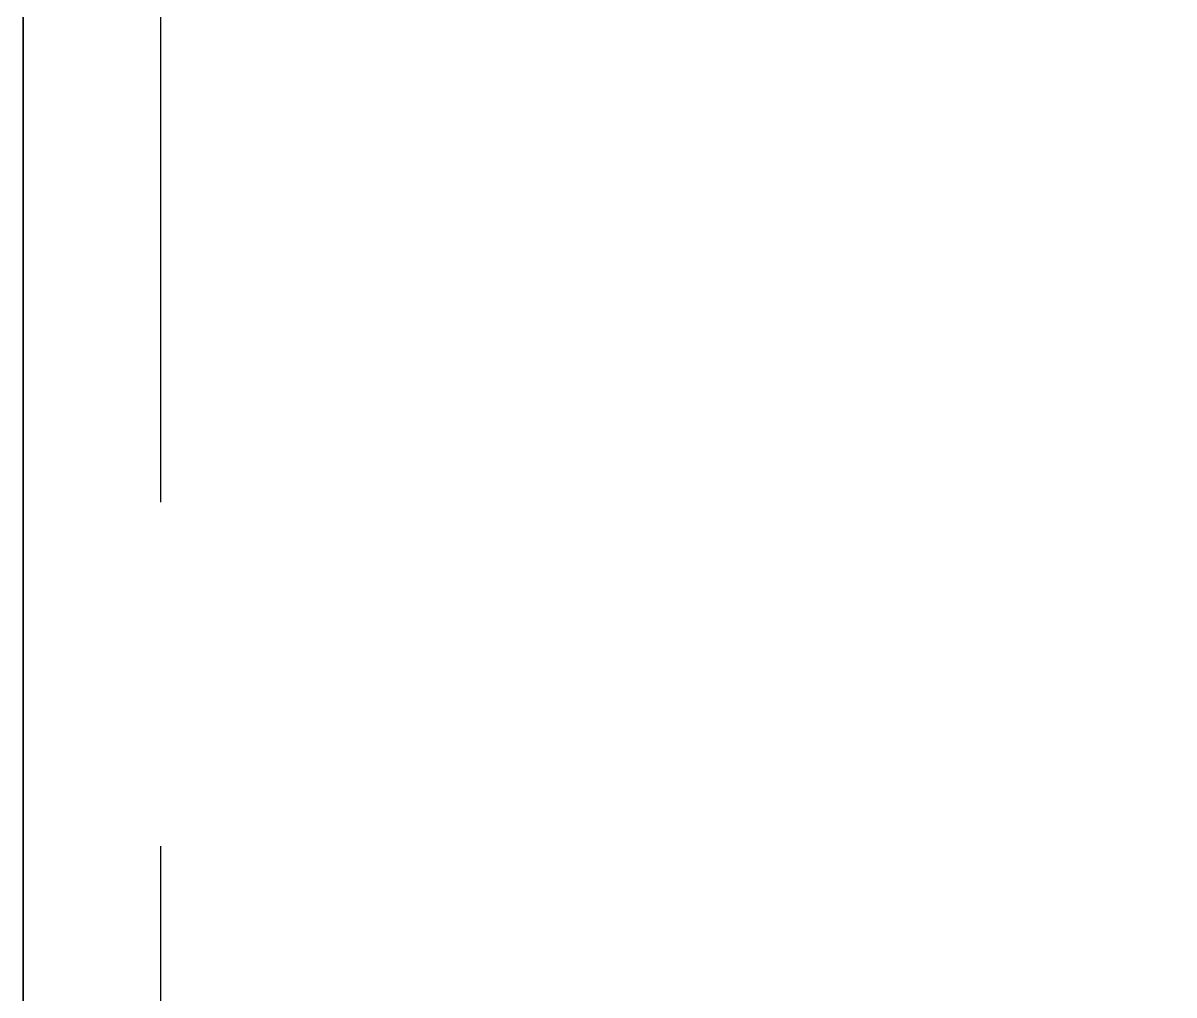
# Model space of a CAD drawing. Header units: metres. Extents: x 0 to 298, y 0 to 162.
# Drawn here: x 202.562 to 203.399, y 99.374 to 100.08 of the extents above; entities that cross this region are included whole.
import ezdxf

# ---------------------------------------------------------------- set-up
doc = ezdxf.new("R2010")
doc.units = ezdxf.units.M
doc.header["$MEASUREMENT"] = 0
doc.linetypes.add('DASHED', pattern=[0.75, 0.5, -0.25])
doc.layers.add('BLK_1_FLR_0_CARPET_AREA', color=10, linetype='Continuous')
doc.layers.add('BLK_1_FLR_0_REGULAR_ROOM_2', color=117, linetype='Continuous')

msp = doc.modelspace()

# ---------------------------------------------------------------- linework, layer by layer
at = {"linetype": 'DASHED'}
for p, q in [((202.56203, 109.98171), (202.56203, 92.36013)), ((202.66203, 109.98171), (202.66203, 92.36013))]:
    msp.add_line(p, q, dxfattribs=at)
msp.add_line((202.56203, 98.6672), (202.56203, 106.8172))
at = {"layer": 'BLK_1_FLR_0_CARPET_AREA', "color": 15, "linetype": 'Continuous', "lineweight": 30}
msp.add_lwpolyline([(202.56203, 98.8972), (209.87038, 98.8972), (209.87038, 106.8172), (202.56203, 106.8172)], close=True, dxfattribs=at)
at = {"layer": 'BLK_1_FLR_0_REGULAR_ROOM_2', "color": 3, "lineweight": 30}
msp.add_lwpolyline([(202.56203, 98.8972), (209.87038, 98.8972), (209.87038, 106.8172), (202.56203, 106.8172)], close=True, dxfattribs=at)

doc.saveas('drawing.dxf')
